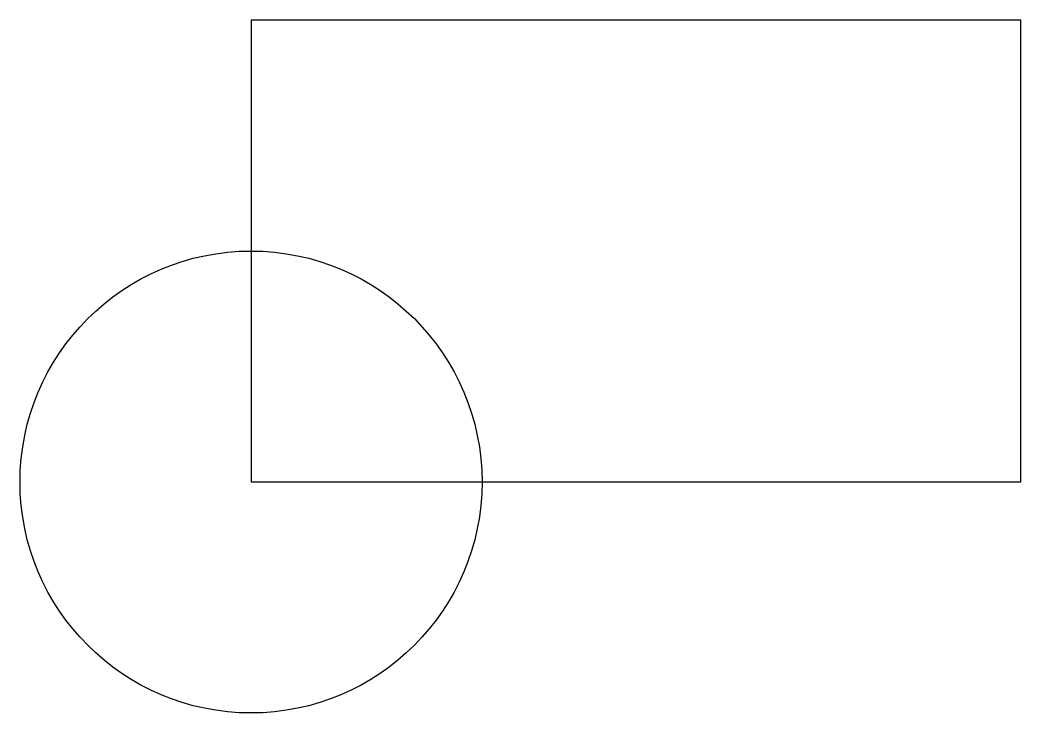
# Model space of a CAD drawing. Header units: millimetres. Extents: x -150 to 500, y -150 to 300.
import ezdxf

# ---------------------------------------------------------------- set-up
doc = ezdxf.new("R2010")
doc.units = ezdxf.units.MM
doc.header["$LTSCALE"] = 5
doc.layers.add('LLIFT-F-2', color=113, linetype='CONTINUOUS')

msp = doc.modelspace()

# ---------------------------------------------------------------- linework, layer by layer
at = {"layer": 'LLIFT-F-2'}
msp.add_lwpolyline([(0, 0), (500, 0), (500, 300), (0, 300)], close=True, dxfattribs=at)
msp.add_circle((0, 0), 150, dxfattribs=at)

doc.saveas('drawing.dxf')
